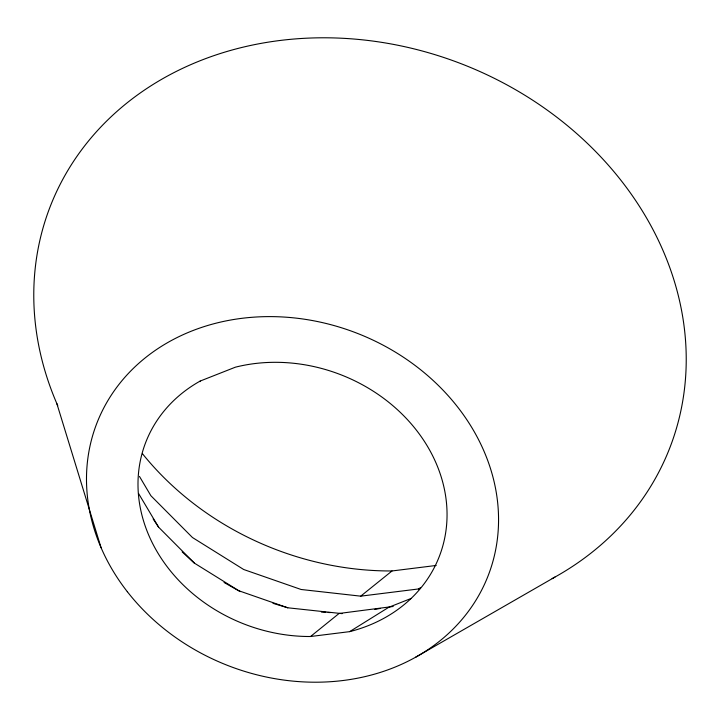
<?xml version="1.0" encoding="UTF-8"?>
<svg xmlns="http://www.w3.org/2000/svg" width="720" height="720" viewBox="0 0 720 720"><rect width="100%" height="100%" fill="white"/><g stroke="black" fill="none" stroke-linecap="round" stroke-linejoin="round"><path stroke-width="1.08" d="M200.007 381.645L200.178 381.06L235.395 367.182A157.482 133.695 21.4 0 1 436.104 463.185A157.482 133.695 21.4 0 1 349.65 631.638L310.545 636.507A157.482 133.695 21.4 0 1 148.941 535.635A157.482 133.695 21.4 0 1 200.178 381.06M310.545 636.507L339.057 613.476L393.174 606.465M139.473 476.433L150.885 495.729L192.465 537.525L243.693 569.502L301.086 589.482L360.711 596.16L392.04 570.96L436.185 565.461M349.65 631.638L388.773 607.284L411.138 598.446M360.711 596.16L418.545 588.951L420.462 587.772M415.647 657.207L554.949 577.071M418.545 588.951L420.552 588.132M374.814 609.426L380.331 608.427M342.171 613.647L287.766 607.788L272.997 603.333M321.372 612.072L325.845 612.333M328.077 612.468L330.309 612.594M287.766 607.788L238.419 590.616L224.064 582.48M240.264 591.633L194.364 563.112L182.151 551.88M153.144 518.94L158.607 527.175L194.364 563.112M138.6 493.569L158.607 527.175M56.889 403.704L101.079 547.713M392.04 570.96A279.972 237.69 21.4 0 1 142.425 453.672M57.753 405.684A332.469 282.249 21.4 0 1 213.102 55.917A332.469 282.249 21.4 0 1 638.388 204.696A332.469 282.249 21.4 0 1 552.114 578.637M127.323 591.696A209.979 178.263 21.4 0 0 481.752 589.923A209.979 178.263 21.4 0 0 268.497 316.611A209.979 178.263 21.4 0 0 127.323 591.696"/></g></svg>
